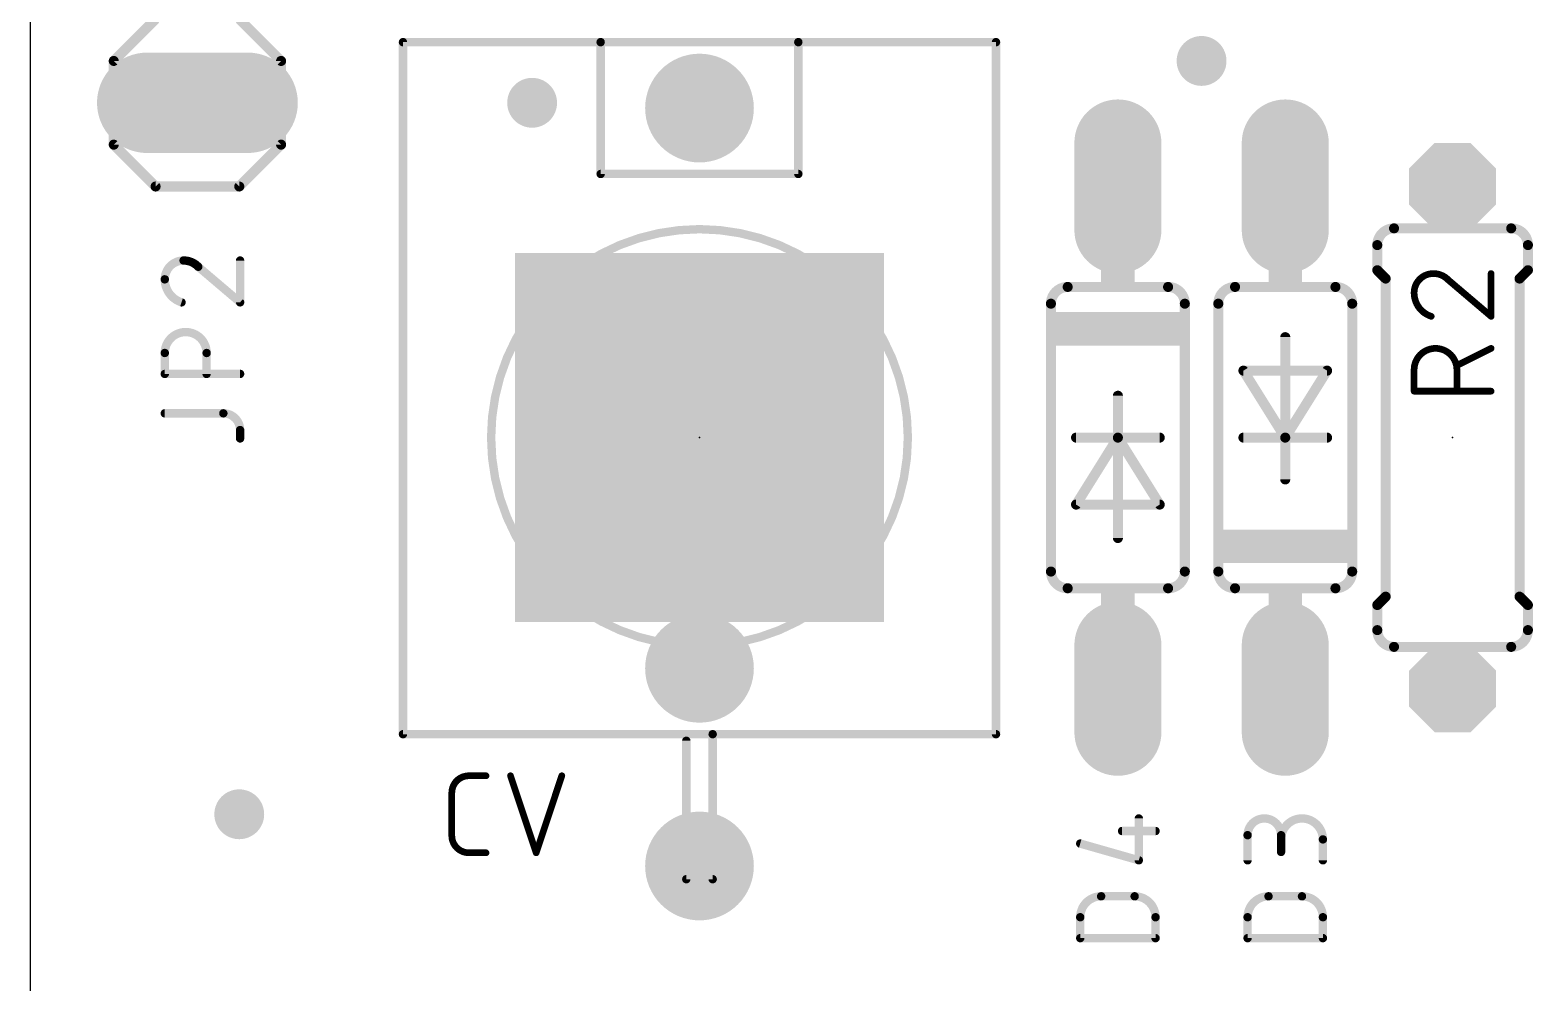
# Model space of a CAD drawing. Extents: x 0 to 59, y 0 to 102.
# Drawn here: x 0 to 22.81, y 71.1 to 85.56 of the extents above; entities that cross this region are included whole.
import ezdxf

# ---------------------------------------------------------------- set-up
doc = ezdxf.new("R2010")
doc.units = 0
for name, color, linetype in [('17', 110, 'CONTINUOUS'), ('18', 110, 'CONTINUOUS'), ('20', 31, 'CONTINUOUS'), ('21', 253, 'CONTINUOUS'), ('23', 53, 'CONTINUOUS'), ('25', 253, 'CONTINUOUS'), ('41', 12, 'CONTINUOUS'), ('51', 253, 'CONTINUOUS')]:
    doc.layers.add(name, color=color, linetype=linetype)

# ---------------------------------------------------------------- blocks, each defined once
blk = doc.blocks.new('RECT')
blk.add_solid([(-0.5, -0.5), (0.5, -0.5), (-0.5, 0.5), (0.5, 0.5)])
blk = doc.blocks.new('ROUNDP')
at = {"const_width": 0.5}
blk.add_lwpolyline([(0, -0.25, 1), (0, 0.25, 1), (0, -0.25)], format="xyb", dxfattribs=at)
blk = doc.blocks.new('LONGP100')
at = {"const_width": 1}
blk.add_lwpolyline([(-0.5, 0), (0.5, 0)], dxfattribs=at)
at = {"const_width": 0.5}
for points in [[(-0.5, 0.25, 1), (-0.5, -0.25)], [(0.5, -0.25, 1), (0.5, 0.25)]]:
    blk.add_lwpolyline(points, format="xyb", dxfattribs=at)
blk = doc.blocks.new('OCTAGONP')
at = {"const_width": 0.5}
blk.add_lwpolyline([(-0.25, -0.1036), (-0.25, 0.1036), (-0.1036, 0.25), (0.1036, 0.25), (0.25, 0.1036), (0.25, -0.1036), (0.1036, -0.25), (-0.1036, -0.25), (-0.25, -0.1036), (-0.25, 0.1036)], dxfattribs=at)
blk = doc.blocks.new('ROUNDV')
at = {"const_width": 0.5}
blk.add_lwpolyline([(0, -0.25, 1), (0, 0.25, 1), (0, -0.25)], format="xyb", dxfattribs=at)

msp = doc.modelspace()

# ---------------------------------------------------------------- linework, layer by layer
at = {"layer": '20'}
msp.add_line((0, 99.05), (0, 0), dxfattribs=at)
at = {"layer": '21'}
for points, const_width in [([(1.27, 85.09), (1.905, 85.725)], 0.1524), ([(3.175, 85.725), (3.81, 85.09)], 0.1524), ([(5.66, 85.375), (8.66, 85.375)], 0.127), ([(5.66, 85.375), (5.66, 74.875)], 0.127), ([(8.66, 85.375), (11.66, 85.375)], 0.127), ([(8.66, 85.375), (8.66, 83.375)], 0.127), ([(11.66, 85.375), (14.66, 85.375)], 0.127), ([(11.66, 83.375), (11.66, 85.375)], 0.127), ([(14.66, 74.875), (14.66, 85.375)], 0.127), ([(1.27, 83.82), (1.27, 85.09)], 0.1524), ([(3.81, 85.09), (3.81, 83.82)], 0.1524), ([(1.27, 83.82), (1.905, 83.185)], 0.1524), ([(3.175, 83.185), (3.81, 83.82)], 0.1524), ([(1.905, 83.185), (3.175, 83.185)], 0.1524), ([(8.66, 83.375), (11.66, 83.375)], 0.127), ([(20.447, 82.296), (20.447, 81.915)], 0.1524), ([(22.733, 82.296), (22.733, 81.915)], 0.1524), ([(20.574, 81.788), (20.447, 81.915)], 0.1524), ([(22.606, 81.788), (22.733, 81.915)], 0.1524), ([(17.272, 81.661), (15.748, 81.661)], 0.1524), ([(18.288, 81.661), (19.812, 81.661)], 0.1524), ([(20.574, 76.962), (20.574, 81.788)], 0.1524), ([(22.606, 76.962), (22.606, 81.788)], 0.1524), ([(15.494, 81.407), (15.494, 77.343)], 0.1524), ([(17.526, 81.407), (17.526, 77.343)], 0.1524), ([(18.034, 77.343), (18.034, 81.407)], 0.1524), ([(20.066, 77.343), (20.066, 81.407)], 0.1524), ([(19.05, 79.375), (19.05, 80.899)], 0.1524), ([(18.415, 80.391), (19.685, 80.391)], 0.1524), ([(19.05, 79.375), (18.415, 80.391)], 0.1524), ([(19.685, 80.391), (19.05, 79.375)], 0.1524), ([(16.51, 80.01), (16.51, 79.375)], 0.1524), ([(15.875, 78.359), (16.51, 79.375)], 0.1524), ([(16.51, 79.375), (15.875, 79.375)], 0.1524), ([(16.51, 79.375), (16.51, 77.851)], 0.1524), ([(16.51, 79.375), (17.145, 78.359)], 0.1524), ([(17.145, 79.375), (16.51, 79.375)], 0.1524), ([(18.415, 79.375), (19.05, 79.375)], 0.1524), ([(19.05, 78.74), (19.05, 79.375)], 0.1524), ([(19.05, 79.375), (19.685, 79.375)], 0.1524), ([(17.145, 78.359), (15.875, 78.359)], 0.1524), ([(17.272, 77.089), (15.748, 77.089)], 0.1524), ([(18.288, 77.089), (19.812, 77.089)], 0.1524), ([(20.574, 76.962), (20.447, 76.835)], 0.1524), ([(20.447, 76.454), (20.447, 76.835)], 0.1524), ([(22.606, 76.962), (22.733, 76.835)], 0.1524), ([(22.733, 76.454), (22.733, 76.835)], 0.1524), ([(5.66, 74.875), (10.36, 74.875)], 0.127), ([(9.96, 74.775), (9.96, 72.675)], 0.127), ([(10.36, 74.875), (14.66, 74.875)], 0.127), ([(10.36, 72.675), (10.36, 74.875)], 0.127), ([(6.6604, 74.2442), (6.9201, 74.2442)], 0.1016), ([(7.2917, 74.2442), (7.6812, 73.0758)], 0.1016), ([(7.6812, 73.0758), (8.0706, 74.2442)], 0.1016), ([(6.4008, 73.3354), (6.4008, 73.9846)], 0.1016), ([(6.9201, 73.0758), (6.6604, 73.0758)], 0.1016), ([(9.96, 72.675), (10.36, 72.675)], 0.127)]:
    msp.add_lwpolyline(points, dxfattribs=dict(at, const_width=const_width))
for points, const_width in [([(5.66, 85.4068, 1), (5.66, 85.3432)], 0.0635), ([(5.6917, 85.375, 1), (5.6283, 85.375)], 0.0635), ([(8.66, 85.4068, 1), (8.66, 85.3432)], 0.0635), ([(8.6918, 85.375, 1), (8.6282, 85.375)], 0.0635), ([(8.66, 85.3432, 1), (8.66, 85.4068)], 0.0635), ([(11.66, 85.4068, 1), (11.66, 85.3432)], 0.0635), ([(11.6918, 85.375, 1), (11.6282, 85.375)], 0.0635), ([(11.66, 85.3432, 1), (11.66, 85.4068)], 0.0635), ([(14.6918, 85.375, 1), (14.6282, 85.375)], 0.0635), ([(14.66, 85.3432, 1), (14.66, 85.4068)], 0.0635), ([(1.3081, 85.09, 1), (1.2319, 85.09)], 0.0762), ([(1.2431, 85.1169, 1), (1.2969, 85.0631)], 0.0762), ([(3.8481, 85.09, 1), (3.7719, 85.09)], 0.0762), ([(3.7831, 85.0631, 1), (3.8369, 85.1169)], 0.0762), ([(1.2319, 83.82, 1), (1.3081, 83.82)], 0.0762), ([(1.2969, 83.8469, 1), (1.2431, 83.7931)], 0.0762), ([(3.7719, 83.82, 1), (3.8481, 83.82)], 0.0762), ([(3.8369, 83.7931, 1), (3.7831, 83.8469)], 0.0762), ([(1.905, 83.2231, 1), (1.905, 83.1469)], 0.0762), ([(3.175, 83.1469, 1), (3.175, 83.2231)], 0.0762), ([(8.66, 83.4068, 1), (8.66, 83.3432)], 0.0635), ([(8.6282, 83.375, 1), (8.6918, 83.375)], 0.0635), ([(11.6282, 83.375, 1), (11.6918, 83.375)], 0.0635), ([(11.66, 83.3432, 1), (11.66, 83.4068)], 0.0635), ([(1.8781, 83.1581, 1), (1.9319, 83.2119)], 0.0762), ([(3.1481, 83.2119, 1), (3.2019, 83.1581)], 0.0762), ([(10.16, 76.2127, 1), (10.16, 82.5373, 1), (10.16, 76.2127)], 0.127), ([(20.701, 82.55, 0.4142), (20.447, 82.296)], 0.1524), ([(20.701, 82.5119, 1), (20.701, 82.5881)], 0.0762), ([(22.733, 82.296, 0.4142), (22.479, 82.55)], 0.1524), ([(22.479, 82.5881, 1), (22.479, 82.5119)], 0.0762), ([(20.4851, 82.296, 1), (20.4089, 82.296)], 0.0762), ([(22.7711, 82.296, 1), (22.6949, 82.296)], 0.0762), ([(10.16, 76.6843, 1), (10.16, 82.0657, 1), (10.16, 76.6843)], 0.127), ([(20.4089, 82.296, 1), (20.4851, 82.296)], 0.0762), ([(22.6949, 82.296, 1), (22.7711, 82.296)], 0.0762), ([(20.4089, 81.915, 1), (20.4851, 81.915)], 0.0762), ([(20.4739, 81.9419, 1), (20.4201, 81.8881)], 0.0762), ([(22.6949, 81.915, 1), (22.7711, 81.915)], 0.0762), ([(22.7599, 81.8881, 1), (22.7061, 81.9419)], 0.0762), ([(15.748, 81.661, 0.4142), (15.494, 81.407)], 0.1524), ([(15.748, 81.6991, 1), (15.748, 81.6229)], 0.0762), ([(15.748, 81.6229, 1), (15.748, 81.6991)], 0.0762), ([(17.526, 81.407, 0.4142), (17.272, 81.661)], 0.1524), ([(17.272, 81.6991, 1), (17.272, 81.6229)], 0.0762), ([(17.272, 81.6229, 1), (17.272, 81.6991)], 0.0762), ([(18.288, 81.661, 0.4142), (18.034, 81.407)], 0.1524), ([(18.288, 81.6991, 1), (18.288, 81.6229)], 0.0762), ([(18.288, 81.6229, 1), (18.288, 81.6991)], 0.0762), ([(20.066, 81.407, 0.4142), (19.812, 81.661)], 0.1524), ([(19.812, 81.6991, 1), (19.812, 81.6229)], 0.0762), ([(19.812, 81.6229, 1), (19.812, 81.6991)], 0.0762), ([(20.6121, 81.788, 1), (20.5359, 81.788)], 0.0762), ([(20.5471, 81.7611, 1), (20.6009, 81.8149)], 0.0762), ([(22.6441, 81.788, 1), (22.5679, 81.788)], 0.0762), ([(22.5791, 81.8149, 1), (22.6329, 81.7611)], 0.0762), ([(15.5321, 81.407, 1), (15.4559, 81.407)], 0.0762), ([(15.4559, 81.407, 1), (15.5321, 81.407)], 0.0762), ([(17.5641, 81.407, 1), (17.4879, 81.407)], 0.0762), ([(17.4879, 81.407, 1), (17.5641, 81.407)], 0.0762), ([(18.0721, 81.407, 1), (17.9959, 81.407)], 0.0762), ([(17.9959, 81.407, 1), (18.0721, 81.407)], 0.0762), ([(20.1041, 81.407, 1), (20.0279, 81.407)], 0.0762), ([(20.0279, 81.407, 1), (20.1041, 81.407)], 0.0762), ([(19.0881, 80.899, 1), (19.0119, 80.899)], 0.0762), ([(18.415, 80.4291, 1), (18.415, 80.3529)], 0.0762), ([(18.4473, 80.4112, 1), (18.3827, 80.3708)], 0.0762), ([(19.7173, 80.3708, 1), (19.6527, 80.4112)], 0.0762), ([(19.685, 80.3529, 1), (19.685, 80.4291)], 0.0762), ([(16.5481, 80.01, 1), (16.4719, 80.01)], 0.0762), ([(15.875, 79.4131, 1), (15.875, 79.3369)], 0.0762), ([(16.5481, 79.375, 1), (16.4719, 79.375)], 0.0762), ([(16.5423, 79.3952, 1), (16.4777, 79.3548)], 0.0762), ([(16.51, 79.4131, 1), (16.51, 79.3369)], 0.0762), ([(16.4719, 79.375, 1), (16.5481, 79.375)], 0.0762), ([(16.5423, 79.3548, 1), (16.4777, 79.3952)], 0.0762), ([(16.51, 79.3369, 1), (16.51, 79.4131)], 0.0762), ([(17.145, 79.3369, 1), (17.145, 79.4131)], 0.0762), ([(18.415, 79.4131, 1), (18.415, 79.3369)], 0.0762), ([(19.0881, 79.375, 1), (19.0119, 79.375)], 0.0762), ([(19.05, 79.4131, 1), (19.05, 79.3369)], 0.0762), ([(19.0177, 79.3952, 1), (19.0823, 79.3548)], 0.0762), ([(19.0119, 79.375, 1), (19.0881, 79.375)], 0.0762), ([(19.0177, 79.3548, 1), (19.0823, 79.3952)], 0.0762), ([(19.05, 79.3369, 1), (19.05, 79.4131)], 0.0762), ([(19.685, 79.3369, 1), (19.685, 79.4131)], 0.0762), ([(19.0119, 78.74, 1), (19.0881, 78.74)], 0.0762), ([(15.875, 78.3971, 1), (15.875, 78.3209)], 0.0762), ([(15.8427, 78.3792, 1), (15.9073, 78.3388)], 0.0762), ([(17.1127, 78.3388, 1), (17.1773, 78.3792)], 0.0762), ([(17.145, 78.3209, 1), (17.145, 78.3971)], 0.0762), ([(16.4719, 77.851, 1), (16.5481, 77.851)], 0.0762), ([(15.494, 77.343, 0.4142), (15.748, 77.089)], 0.1524), ([(15.5321, 77.343, 1), (15.4559, 77.343)], 0.0762), ([(15.4559, 77.343, 1), (15.5321, 77.343)], 0.0762), ([(17.272, 77.089, 0.4142), (17.526, 77.343)], 0.1524), ([(17.5641, 77.343, 1), (17.4879, 77.343)], 0.0762), ([(17.4879, 77.343, 1), (17.5641, 77.343)], 0.0762), ([(18.034, 77.343, 0.4142), (18.288, 77.089)], 0.1524), ([(18.0721, 77.343, 1), (17.9959, 77.343)], 0.0762), ([(17.9959, 77.343, 1), (18.0721, 77.343)], 0.0762), ([(19.812, 77.089, 0.4142), (20.066, 77.343)], 0.1524), ([(20.1041, 77.343, 1), (20.0279, 77.343)], 0.0762), ([(20.0279, 77.343, 1), (20.1041, 77.343)], 0.0762), ([(15.748, 77.1271, 1), (15.748, 77.0509)], 0.0762), ([(15.748, 77.0509, 1), (15.748, 77.1271)], 0.0762), ([(17.272, 77.1271, 1), (17.272, 77.0509)], 0.0762), ([(17.272, 77.0509, 1), (17.272, 77.1271)], 0.0762), ([(18.288, 77.1271, 1), (18.288, 77.0509)], 0.0762), ([(18.288, 77.0509, 1), (18.288, 77.1271)], 0.0762), ([(19.812, 77.1271, 1), (19.812, 77.0509)], 0.0762), ([(19.812, 77.0509, 1), (19.812, 77.1271)], 0.0762), ([(20.4851, 76.835, 1), (20.4089, 76.835)], 0.0762), ([(20.4201, 76.8619, 1), (20.4739, 76.8081)], 0.0762), ([(20.5359, 76.962, 1), (20.6121, 76.962)], 0.0762), ([(20.6009, 76.9351, 1), (20.5471, 76.9889)], 0.0762), ([(22.5679, 76.962, 1), (22.6441, 76.962)], 0.0762), ([(22.6329, 76.9889, 1), (22.5791, 76.9351)], 0.0762), ([(22.7711, 76.835, 1), (22.6949, 76.835)], 0.0762), ([(22.7061, 76.8081, 1), (22.7599, 76.8619)], 0.0762), ([(20.447, 76.454, 0.4142), (20.701, 76.2)], 0.1524), ([(20.4851, 76.454, 1), (20.4089, 76.454)], 0.0762), ([(20.4089, 76.454, 1), (20.4851, 76.454)], 0.0762), ([(22.479, 76.2, 0.4142), (22.733, 76.454)], 0.1524), ([(22.7711, 76.454, 1), (22.6949, 76.454)], 0.0762), ([(22.6949, 76.454, 1), (22.7711, 76.454)], 0.0762), ([(20.701, 76.1619, 1), (20.701, 76.2381)], 0.0762), ([(22.479, 76.2381, 1), (22.479, 76.1619)], 0.0762), ([(5.66, 74.9068, 1), (5.66, 74.8432)], 0.0635), ([(5.6283, 74.875, 1), (5.6917, 74.875)], 0.0635), ([(9.9918, 74.775, 1), (9.9283, 74.775)], 0.0635), ([(10.36, 74.9068, 1), (10.36, 74.8432)], 0.0635), ([(10.3918, 74.875, 1), (10.3283, 74.875)], 0.0635), ([(10.36, 74.8432, 1), (10.36, 74.9068)], 0.0635), ([(14.6282, 74.875, 1), (14.6918, 74.875)], 0.0635), ([(14.66, 74.8432, 1), (14.66, 74.9068)], 0.0635), ([(6.6604, 74.2442, 0.4142), (6.4008, 73.9846)], 0.1016), ([(6.6604, 74.2696, 1), (6.6604, 74.2188)], 0.0508), ([(6.6604, 74.2188, 1), (6.6604, 74.2696)], 0.0508), ([(6.9201, 74.2188, 1), (6.9201, 74.2696)], 0.0508), ([(7.3158, 74.2522, 1), (7.2676, 74.2362)], 0.0508), ([(8.0947, 74.2362, 1), (8.0465, 74.2522)], 0.0508), ([(6.4262, 73.9846, 1), (6.3754, 73.9846)], 0.0508), ([(6.3754, 73.9846, 1), (6.4262, 73.9846)], 0.0508), ([(6.4008, 73.3354, 0.4142), (6.6604, 73.0758)], 0.1016), ([(6.4262, 73.3354, 1), (6.3754, 73.3354)], 0.0508), ([(6.3754, 73.3354, 1), (6.4262, 73.3354)], 0.0508), ([(6.6604, 73.1012, 1), (6.6604, 73.0504)], 0.0508), ([(6.6604, 73.0504, 1), (6.6604, 73.1012)], 0.0508), ([(6.9201, 73.0504, 1), (6.9201, 73.1012)], 0.0508), ([(7.6571, 73.0838, 1), (7.7053, 73.0678)], 0.0508), ([(7.6571, 73.0678, 1), (7.7053, 73.0838)], 0.0508), ([(9.96, 72.7067, 1), (9.96, 72.6432)], 0.0635), ([(9.9283, 72.675, 1), (9.9918, 72.675)], 0.0635), ([(10.3283, 72.675, 1), (10.3918, 72.675)], 0.0635), ([(10.36, 72.6432, 1), (10.36, 72.7067)], 0.0635)]:
    msp.add_lwpolyline(points, format="xyb", dxfattribs=dict(at, const_width=const_width))
at = {"layer": '23'}
for p in [(10.16, 79.375), (16.51, 79.375), (19.05, 79.375), (21.59, 79.375)]:
    msp.add_point(p, dxfattribs=at)
at = {"layer": '25'}
for points, const_width in [([(2.3304, 82.0622, 0.4142), (2.0447, 81.7764)], 0.127), ([(2.5527, 81.9669, 0.2053), (2.3304, 82.0622)], 0.127), ([(2.3304, 82.0939, 1), (2.3305, 82.0304)], 0.0635), ([(2.3304, 82.0304, 1), (2.3304, 82.0939)], 0.0635), ([(3.2195, 82.0622, 1), (3.1559, 82.0622)], 0.0635), ([(2.5733, 81.9911, 1), (2.5321, 81.9427)], 0.0635), ([(2.5297, 81.945, 1), (2.5757, 81.9888)], 0.0635), ([(21.2979, 81.8642, 0.4142), (21.0058, 81.5721)], 0.1016), ([(21.5251, 81.7668, 0.2053), (21.2979, 81.8642)], 0.1016), ([(21.2979, 81.8896, 1), (21.2979, 81.8388)], 0.0508), ([(21.2979, 81.8388, 1), (21.2979, 81.8896)], 0.0508), ([(22.1996, 81.8642, 1), (22.1488, 81.8642)], 0.0508), ([(2.0447, 81.7764, 0.3252), (2.2987, 81.4272)], 0.127), ([(2.0765, 81.7764, 1), (2.013, 81.7764)], 0.0635), ([(2.013, 81.7764, 1), (2.0765, 81.7764)], 0.0635), ([(21.5415, 81.7862, 1), (21.5086, 81.7475)], 0.0508), ([(21.5067, 81.7493, 1), (21.5435, 81.7844)], 0.0508), ([(2.2889, 81.397, 1), (2.3085, 81.4574)], 0.0635), ([(3.1559, 81.4272, 1), (3.2195, 81.4272)], 0.0635), ([(3.1671, 81.403, 1), (3.2083, 81.4514)], 0.0635), ([(21.0058, 81.5721, 0.3252), (21.2654, 81.2151)], 0.1016), ([(21.0312, 81.5721, 1), (20.9804, 81.5721)], 0.0508), ([(20.9804, 81.5721, 1), (21.0312, 81.5721)], 0.0508), ([(21.2576, 81.1909, 1), (21.2733, 81.2393)], 0.0508), ([(22.1488, 81.2151, 1), (22.1996, 81.2151)], 0.0508), ([(22.1577, 81.1957, 1), (22.1907, 81.2344)], 0.0508), ([(2.6797, 80.6588, 1), (2.0447, 80.6588)], 0.127), ([(21.6549, 80.404, 1), (21.0058, 80.404)], 0.1016), ([(22.1856, 80.7058, 1), (22.1628, 80.7513)], 0.0508), ([(2.0765, 80.6588, 1), (2.013, 80.6588)], 0.0635), ([(2.013, 80.6588, 1), (2.0765, 80.6588)], 0.0635), ([(2.7115, 80.6588, 1), (2.6479, 80.6588)], 0.0635), ([(2.6479, 80.6588, 1), (2.7115, 80.6588)], 0.0635), ([(21.6436, 80.4916, 1), (21.6663, 80.4462)], 0.0508), ([(2.0447, 80.3731, 1), (2.0447, 80.3096)], 0.0635), ([(2.013, 80.3413, 1), (2.0765, 80.3413)], 0.0635), ([(2.6479, 80.3413, 1), (2.7115, 80.3413)], 0.0635), ([(3.1877, 80.3096, 1), (3.1877, 80.3731)], 0.0635), ([(21.0312, 80.404, 1), (20.9804, 80.404)], 0.0508), ([(20.9804, 80.404, 1), (21.0312, 80.404)], 0.0508), ([(21.6803, 80.404, 1), (21.6295, 80.404)], 0.0508), ([(21.6295, 80.404, 1), (21.6803, 80.404)], 0.0508), ([(21.0058, 80.1049, 1), (21.0058, 80.0541)], 0.0508), ([(20.9804, 80.0795, 1), (21.0312, 80.0795)], 0.0508), ([(21.6295, 80.0795, 1), (21.6803, 80.0795)], 0.0508), ([(22.1742, 80.0541, 1), (22.1742, 80.1049)], 0.0508), ([(2.0447, 79.7751, 1), (2.0447, 79.7116)], 0.0635), ([(3.1877, 79.4893, 0.4142), (2.9337, 79.7433)], 0.127), ([(2.9337, 79.7751, 1), (2.9337, 79.7116)], 0.0635), ([(2.9337, 79.7116, 1), (2.9337, 79.7751)], 0.0635), ([(3.2195, 79.4893, 1), (3.1559, 79.4893)], 0.0635), ([(3.1559, 79.4893, 1), (3.2195, 79.4893)], 0.0635), ([(3.1559, 79.3623, 1), (3.2195, 79.3623)], 0.0635), ([(16.5735, 73.4378, 1), (16.5735, 73.3743)], 0.0635), ([(16.8592, 73.5965, 1), (16.7958, 73.5965)], 0.0635), ([(17.0815, 73.3743, 1), (17.0815, 73.4378)], 0.0635), ([(18.9865, 73.3425, 1), (18.4785, 73.3425)], 0.127), ([(19.6215, 73.279, 1), (18.9865, 73.279)], 0.127), ([(15.9472, 73.246, 1), (15.9298, 73.185)], 0.0635), ([(18.5102, 73.3425, 1), (18.4468, 73.3425)], 0.0635), ([(18.4468, 73.3425, 1), (18.5102, 73.3425)], 0.0635), ([(19.0182, 73.3425, 1), (18.9548, 73.3425)], 0.0635), ([(18.9548, 73.3425, 1), (19.0182, 73.3425)], 0.0635), ([(18.9548, 73.279, 1), (19.0182, 73.279)], 0.0635), ([(19.6532, 73.279, 1), (19.5898, 73.279)], 0.0635), ([(19.5898, 73.279, 1), (19.6532, 73.279)], 0.0635), ([(16.7958, 72.9615, 1), (16.8592, 72.9615)], 0.0635), ([(16.8188, 72.931, 1), (16.8362, 72.992)], 0.0635), ([(18.4468, 72.9615, 1), (18.5102, 72.9615)], 0.0635), ([(18.9548, 73.0885, 1), (19.0182, 73.0885)], 0.0635), ([(19.5898, 72.9615, 1), (19.6532, 72.9615)], 0.0635), ([(16.256, 72.4154, 0.4142), (15.9385, 72.0979)], 0.127), ([(16.256, 72.4472, 1), (16.256, 72.3837)], 0.0635), ([(16.256, 72.3837, 1), (16.256, 72.4472)], 0.0635), ([(17.0815, 72.0979, 0.4142), (16.764, 72.4154)], 0.127), ([(16.764, 72.4472, 1), (16.764, 72.3837)], 0.0635), ([(16.764, 72.3837, 1), (16.764, 72.4472)], 0.0635), ([(18.796, 72.4154, 0.4142), (18.4785, 72.0979)], 0.127), ([(18.796, 72.4472, 1), (18.796, 72.3837)], 0.0635), ([(18.796, 72.3837, 1), (18.796, 72.4472)], 0.0635), ([(19.6215, 72.0979, 0.4142), (19.304, 72.4154)], 0.127), ([(19.304, 72.4472, 1), (19.304, 72.3837)], 0.0635), ([(19.304, 72.3837, 1), (19.304, 72.4472)], 0.0635), ([(15.9703, 72.0979, 1), (15.9068, 72.0979)], 0.0635), ([(15.9068, 72.0979, 1), (15.9703, 72.0979)], 0.0635), ([(17.1133, 72.0979, 1), (17.0498, 72.0979)], 0.0635), ([(17.0498, 72.0979, 1), (17.1133, 72.0979)], 0.0635), ([(18.5102, 72.0979, 1), (18.4468, 72.0979)], 0.0635), ([(18.4468, 72.0979, 1), (18.5102, 72.0979)], 0.0635), ([(19.6532, 72.0979, 1), (19.5898, 72.0979)], 0.0635), ([(19.5898, 72.0979, 1), (19.6532, 72.0979)], 0.0635), ([(15.9385, 71.8122, 1), (15.9385, 71.7486)], 0.0635), ([(15.9068, 71.7804, 1), (15.9703, 71.7804)], 0.0635), ([(17.0498, 71.7804, 1), (17.1133, 71.7804)], 0.0635), ([(17.0815, 71.7486, 1), (17.0815, 71.8122)], 0.0635), ([(18.4785, 71.8122, 1), (18.4785, 71.7486)], 0.0635), ([(18.4468, 71.7804, 1), (18.5102, 71.7804)], 0.0635), ([(19.5898, 71.7804, 1), (19.6532, 71.7804)], 0.0635), ([(19.6215, 71.7486, 1), (19.6215, 71.8122)], 0.0635)]:
    msp.add_lwpolyline(points, format="xyb", dxfattribs=dict(at, const_width=const_width))
for points, const_width in [([(3.1877, 81.4272), (3.1877, 82.0622)], 0.127), ([(2.5527, 81.9669), (3.1877, 81.4272)], 0.127), ([(22.1742, 81.2151), (22.1742, 81.8642)], 0.1016), ([(21.5251, 81.7668), (22.1742, 81.2151)], 0.1016), ([(22.1742, 80.7286), (21.6549, 80.4689)], 0.1016), ([(2.0447, 80.3413), (2.0447, 80.6588)], 0.127), ([(2.6797, 80.6588), (2.6797, 80.3413)], 0.127), ([(3.1877, 80.3413), (2.0447, 80.3413)], 0.127), ([(21.0058, 80.0795), (21.0058, 80.404)], 0.1016), ([(21.6549, 80.404), (21.6549, 80.0795)], 0.1016), ([(22.1742, 80.0795), (21.0058, 80.0795)], 0.1016), ([(2.0447, 79.7433), (2.9337, 79.7433)], 0.127), ([(3.1877, 79.4893), (3.1877, 79.3623)], 0.127), ([(16.5735, 73.406), (17.0815, 73.406)], 0.127), ([(16.8275, 72.9615), (16.8275, 73.5965)], 0.127), ([(15.9385, 73.2155), (16.8275, 72.9615)], 0.127), ([(18.4785, 72.9615), (18.4785, 73.3425)], 0.127), ([(18.9865, 73.3425), (18.9865, 73.0885)], 0.127), ([(19.6215, 72.9615), (19.6215, 73.279)], 0.127), ([(16.256, 72.4154), (16.764, 72.4154)], 0.127), ([(18.796, 72.4154), (19.304, 72.4154)], 0.127), ([(15.9385, 71.7804), (15.9385, 72.0979)], 0.127), ([(17.0815, 72.0979), (17.0815, 71.7804)], 0.127), ([(18.4785, 71.7804), (18.4785, 72.0979)], 0.127), ([(19.6215, 72.0979), (19.6215, 71.7804)], 0.127), ([(17.0815, 71.7804), (15.9385, 71.7804)], 0.127), ([(19.6215, 71.7804), (18.4785, 71.7804)], 0.127)]:
    msp.add_lwpolyline(points, dxfattribs=dict(at, const_width=const_width))
at = {"layer": '51'}
for points, const_width in [([(21.59, 83.185), (21.59, 82.804)], 0.6096), ([(16.51, 83.185), (16.51, 82.296)], 0.508), ([(19.05, 83.185), (19.05, 82.296)], 0.508), ([(20.701, 82.55), (22.479, 82.55)], 0.1524), ([(16.51, 75.565), (16.51, 76.454)], 0.508), ([(19.05, 75.565), (19.05, 76.454)], 0.508), ([(20.701, 76.2), (22.479, 76.2)], 0.1524), ([(21.59, 75.946), (21.59, 75.565)], 0.6096)]:
    msp.add_lwpolyline(points, dxfattribs=dict(at, const_width=const_width))
for points, const_width in [([(21.7424, 83.185, 1), (21.4376, 83.185)], 0.3048), ([(16.637, 83.185, 1), (16.383, 83.185)], 0.254), ([(19.177, 83.185, 1), (18.923, 83.185)], 0.254), ([(21.4376, 82.804, 1), (21.7424, 82.804)], 0.3048), ([(20.701, 82.5881, 1), (20.701, 82.5119)], 0.0762), ([(22.479, 82.5119, 1), (22.479, 82.5881)], 0.0762), ([(16.383, 82.296, 1), (16.637, 82.296)], 0.254), ([(18.923, 82.296, 1), (19.177, 82.296)], 0.254), ([(16.637, 76.454, 1), (16.383, 76.454)], 0.254), ([(19.177, 76.454, 1), (18.923, 76.454)], 0.254), ([(20.701, 76.2381, 1), (20.701, 76.1619)], 0.0762), ([(21.7424, 75.946, 1), (21.4376, 75.946)], 0.3048), ([(22.479, 76.1619, 1), (22.479, 76.2381)], 0.0762), ([(16.383, 75.565, 1), (16.637, 75.565)], 0.254), ([(18.923, 75.565, 1), (19.177, 75.565)], 0.254), ([(21.4376, 75.565, 1), (21.7424, 75.565)], 0.3048)]:
    msp.add_lwpolyline(points, format="xyb", dxfattribs=dict(at, const_width=const_width))

# ---------------------------------------------------------------- block references
at = {"layer": '17'}
for name, p, xscale, yscale, rotation in [('LONGP100', (2.54, 84.455), 1.524, 1.524, 180), ('LONGP100', (2.54, 84.455), 1.524, 1.524, 180), ('LONGP100', (16.51, 83.185), 1.3208, 1.3208, 270), ('LONGP100', (16.51, 83.185), 1.3208, 1.3208, 270), ('LONGP100', (19.05, 83.185), 1.3208, 1.3208, 90), ('LONGP100', (19.05, 83.185), 1.3208, 1.3208, 90), ('OCTAGONP', (21.59, 83.185), 1.3208, 1.3208, 270), ('OCTAGONP', (21.59, 83.185), 1.3208, 1.3208, 270), ('LONGP100', (16.51, 75.565), 1.3208, 1.3208, 270), ('LONGP100', (16.51, 75.565), 1.3208, 1.3208, 270), ('LONGP100', (19.05, 75.565), 1.3208, 1.3208, 90), ('LONGP100', (19.05, 75.565), 1.3208, 1.3208, 90), ('OCTAGONP', (21.59, 75.565), 1.3208, 1.3208, 270), ('OCTAGONP', (21.59, 75.565), 1.3208, 1.3208, 270)]:
    msp.add_blockref(name, p, dxfattribs=dict(at, xscale=xscale, yscale=yscale, rotation=rotation))
at = {"layer": '17', "xscale": 1.65, "yscale": 1.65}
for p in [(10.16, 84.375), (10.16, 84.375), (10.16, 75.875), (10.16, 75.875), (10.16, 72.875), (10.16, 72.875)]:
    msp.add_blockref('ROUNDP', p, dxfattribs=at)
at = {"layer": '18', "xscale": 0.7564, "yscale": 0.7564}
for p in [(17.78, 85.09), (17.78, 85.09), (7.62, 84.455), (7.62, 84.455), (3.175, 73.66), (3.175, 73.66)]:
    msp.add_blockref('ROUNDV', p, dxfattribs=at)
at = {"layer": '21'}
for p, xscale, yscale, rotation in [((16.51, 81.9785), 0.635, 0.508, 270), ((19.05, 81.9785), 0.635, 0.508, 90), ((16.51, 81.026), 0.508, 2.032, 270), ((19.05, 77.724), 0.508, 2.032, 90), ((16.51, 76.7715), 0.635, 0.508, 270), ((19.05, 76.7715), 0.635, 0.508, 90)]:
    msp.add_blockref('RECT', p, dxfattribs=dict(at, xscale=xscale, yscale=yscale, rotation=rotation))
at = {"layer": '41', "xscale": 5.6, "yscale": 5.6}
msp.add_blockref('RECT', (10.16, 79.375), dxfattribs=at)
at = {"layer": '51'}
for p, xscale, yscale, rotation in [((2.54, 84.455), 0.508, 0.508, 90), ((21.59, 82.677), 0.254, 0.6096, 270), ((21.59, 76.073), 0.254, 0.6096, 270)]:
    msp.add_blockref('RECT', p, dxfattribs=dict(at, xscale=xscale, yscale=yscale, rotation=rotation))

doc.saveas('drawing.dxf')
